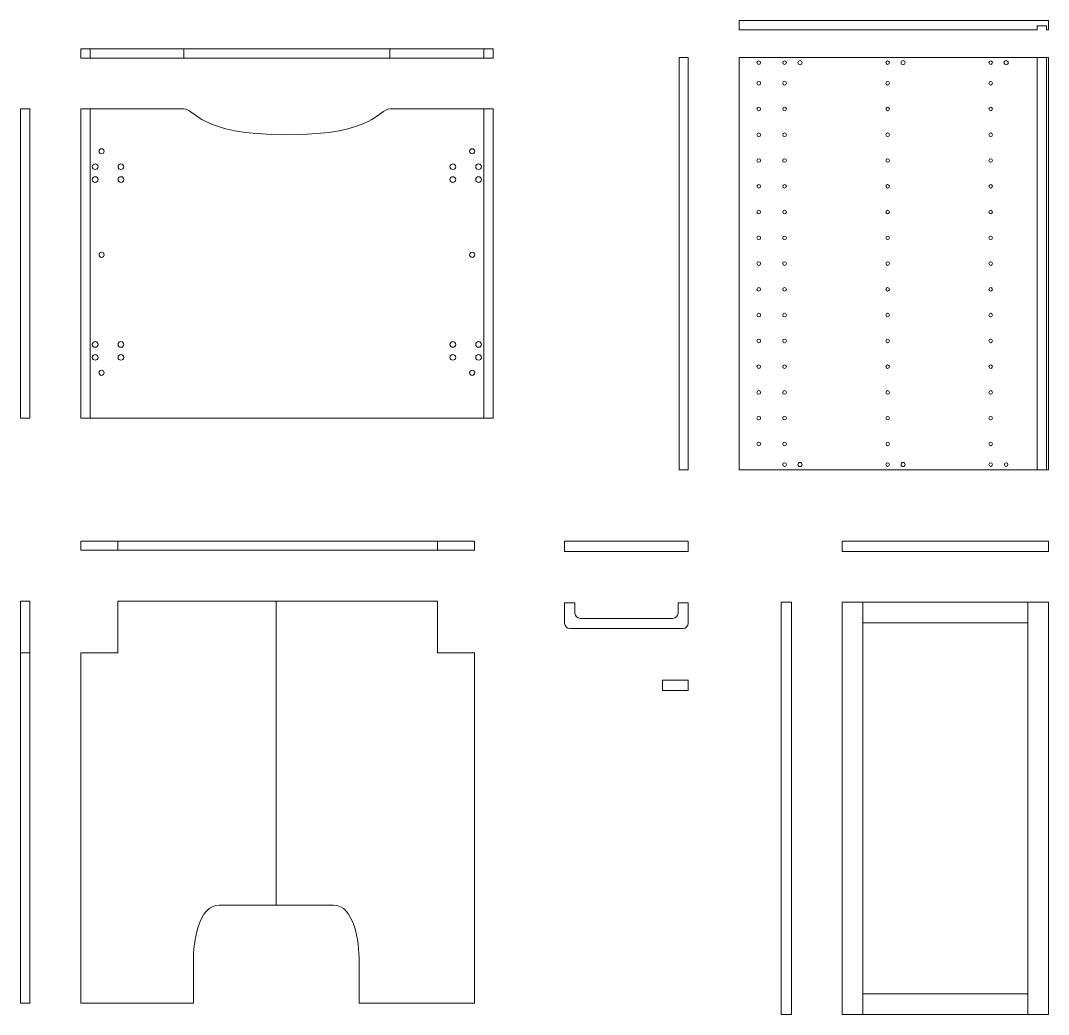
# Model space of a CAD drawing. Header units: millimetres. Extents: x 1499 to 3407, y -486 to 657.
# Drawn here: x 3207.1 to 3406.6, y 464.1 to 657 of the extents above; entities that cross this region are included whole.
import ezdxf

# ---------------------------------------------------------------- set-up
doc = ezdxf.new("R2010")
doc.units = ezdxf.units.MM
doc.layers.add('A-FURN', color=8, linetype='Continuous', lineweight=18)

msp = doc.modelspace()

# ---------------------------------------------------------------- linework, layer by layer
at = {"layer": 'A-FURN'}
for p, q in [((3336.69, 649.84), (3336.69, 569.84)), ((3404.36, 649.84), (3404.36, 569.84)), ((3406.16, 569.84), (3406.16, 649.84)), ((3218.8, 579.84), (3218.8, 639.84)), ((3220.6, 639.84), (3238.8, 639.84)), ((3220.6, 579.84), (3220.6, 639.84)), ((3278.8, 639.84), (3297, 639.84)), ((3297, 579.84), (3297, 639.84)), ((3297, 579.84), (3297, 639.84)), ((3406.56, 569.84), (3406.16, 569.84)), ((3312.69, 553.99), (3312.69, 555.99)), ((3336.69, 553.99), (3336.69, 555.99)), ((3336.69, 553.99), (3312.69, 553.99)), ((3207.13, 466.32), (3207.13, 544.32)), ((3312.69, 543.99), (3312.69, 539.99)), ((3314.69, 543.99), (3312.69, 543.99)), ((3314.69, 541.99), (3314.69, 543.99)), ((3336.69, 543.99), (3334.69, 543.99)), ((3334.69, 543.99), (3334.69, 541.99)), ((3336.69, 539.99), (3336.69, 543.99)), ((3333.69, 540.99), (3315.69, 540.99)), ((3313.69, 538.99), (3335.69, 538.99)), ((3208.93, 534.32), (3207.13, 534.32)), ((3336.69, 528.99), (3336.69, 526.99)), ((3335.69, 526.99), (3335.89, 526.99)), ((3245.65, 485.32), (3267.82, 485.32)), ((3240.65, 466.32), (3240.65, 474.32)), ((3272.82, 474.32), (3272.82, 466.32)), ((3218.8, 466.32), (3240.65, 466.32)), ((3272.82, 466.32), (3295.2, 466.32))]:
    msp.add_line(p, q, dxfattribs=at)
for points in [[(3346.56, 657), (3406.56, 657), (3406.56, 655.2), (3406.16, 655.2)], [(3404.36, 655.2), (3346.56, 655.2), (3346.56, 657)], [(3404.36, 656), (3404.36, 655.2)], [(3406.16, 655.2), (3406.16, 656), (3404.36, 656)], [(3406.16, 656), (3406.16, 655.2)], [(3218.8, 651.51), (3298.8, 651.51)], [(3218.8, 651.51), (3218.8, 649.71)], [(3220.6, 649.71), (3220.6, 651.51)], [(3238.8, 649.71), (3238.8, 651.51)], [(3278.8, 649.71), (3278.8, 651.51)], [(3297, 649.71), (3297, 651.51)], [(3298.8, 651.51), (3298.8, 649.71)], [(3218.8, 649.71), (3298.8, 649.71)], [(3336.69, 569.84), (3334.89, 569.84), (3334.89, 649.84)], [(3334.89, 649.84), (3336.69, 649.84)], [(3346.56, 569.84), (3406.56, 569.84), (3406.56, 649.84), (3346.56, 649.84), (3346.56, 569.84)], [(3406.16, 649.84), (3404.36, 649.84)], [(3208.93, 579.84), (3208.93, 639.84), (3207.13, 639.84), (3207.13, 579.84), (3208.93, 579.84)], [(3218.8, 579.84), (3220.6, 579.84), (3220.6, 639.84), (3218.8, 639.84)], [(3220.6, 637.64), (3220.6, 639.44)], [(3297, 579.84), (3298.8, 579.84), (3298.8, 639.84), (3297, 639.84)], [(3297, 637.64), (3297, 639.44)], [(3297, 579.84), (3297, 580.67)], [(3297, 579.84), (3220.6, 579.84)], [(3218.8, 554.19), (3218.8, 555.99), (3295.2, 555.99)], [(3226, 554.19), (3226, 555.99)], [(3288, 554.19), (3288, 555.99)], [(3295.2, 554.19), (3295.2, 555.99)], [(3312.69, 555.99), (3336.69, 555.99)], [(3406.56, 555.99), (3366.56, 555.99), (3366.56, 553.99)], [(3406.56, 553.99), (3406.56, 555.99)], [(3218.8, 554.19), (3295.2, 554.19)], [(3366.56, 553.99), (3406.56, 553.99)], [(3207.13, 544.32), (3208.93, 544.32), (3208.93, 466.32), (3207.13, 466.32)], [(3226, 544.32), (3226, 534.32), (3218.8, 534.32)], [(3226, 544.32), (3288, 544.32)], [(3245.65, 485.32), (3256.74, 485.32), (3256.74, 544.32)], [(3288, 544.32), (3288, 534.32), (3295.2, 534.32)], [(3356.69, 544.12), (3356.69, 464.12), (3354.69, 464.12), (3354.69, 544.12), (3356.69, 544.12)], [(3366.56, 464.12), (3406.56, 464.12), (3406.56, 544.12), (3366.56, 544.12), (3366.56, 464.12)], [(3370.56, 464.12), (3370.56, 544.12)], [(3406.56, 544.12), (3402.56, 544.12)], [(3402.56, 544.12), (3402.56, 464.12)], [(3406.56, 544.12), (3406.56, 464.12)], [(3402.56, 540.12), (3370.56, 540.12)], [(3218.8, 466.32), (3218.8, 534.32)], [(3295.2, 466.32), (3295.2, 534.32)], [(3331.69, 526.99), (3331.69, 528.99), (3336.69, 528.99)], [(3336.69, 528.99), (3336.69, 526.99), (3331.69, 526.99)], [(3336.69, 526.99), (3336.69, 528.99)], [(3402.56, 468.12), (3370.56, 468.12)]]:
    msp.add_lwpolyline(points, dxfattribs=at)
for centre, radius in [((3350.36, 648.84), 0.35), ((3355.36, 648.84), 0.35), ((3358.36, 648.84), 0.4), ((3375.36, 648.84), 0.35), ((3378.36, 648.84), 0.4), ((3395.36, 648.84), 0.35), ((3398.36, 648.84), 0.4), ((3350.36, 644.84), 0.35), ((3355.36, 644.84), 0.35), ((3375.36, 644.84), 0.35), ((3395.36, 644.84), 0.35), ((3350.36, 639.84), 0.35), ((3355.36, 639.84), 0.35), ((3375.36, 639.84), 0.35), ((3395.36, 639.84), 0.35), ((3350.36, 634.84), 0.35), ((3355.36, 634.84), 0.35), ((3375.36, 634.84), 0.35), ((3395.36, 634.84), 0.35), ((3222.85, 631.64), 0.5), ((3294.75, 631.64), 0.5), ((3221.6, 628.64), 0.552), ((3226.6, 628.64), 0.552), ((3291, 628.64), 0.552), ((3296, 628.64), 0.552), ((3350.36, 629.84), 0.35), ((3355.36, 629.84), 0.35), ((3375.36, 629.84), 0.35), ((3395.36, 629.84), 0.35), ((3221.6, 626.14), 0.552), ((3226.6, 626.14), 0.552), ((3291, 626.14), 0.552), ((3296, 626.14), 0.552), ((3350.36, 624.84), 0.35), ((3355.36, 624.84), 0.35), ((3375.36, 624.84), 0.35), ((3395.36, 624.84), 0.35), ((3350.36, 619.84), 0.35), ((3355.36, 619.84), 0.35), ((3375.36, 619.84), 0.35), ((3395.36, 619.84), 0.35), ((3350.36, 614.84), 0.35), ((3355.36, 614.84), 0.35), ((3375.36, 614.84), 0.35), ((3395.36, 614.84), 0.35), ((3222.85, 611.54), 0.5), ((3294.75, 611.54), 0.5), ((3350.36, 609.84), 0.35), ((3355.36, 609.84), 0.35), ((3375.36, 609.84), 0.35), ((3395.36, 609.84), 0.35), ((3350.36, 604.84), 0.35), ((3355.36, 604.84), 0.35), ((3375.36, 604.84), 0.35), ((3395.36, 604.84), 0.35), ((3350.36, 599.84), 0.35), ((3355.36, 599.84), 0.35), ((3375.36, 599.84), 0.35), ((3395.36, 599.84), 0.35), ((3221.6, 594.14), 0.552), ((3226.6, 594.14), 0.552), ((3291, 594.14), 0.552), ((3296, 594.14), 0.552), ((3350.36, 594.84), 0.35), ((3355.36, 594.84), 0.35), ((3375.36, 594.84), 0.35), ((3395.36, 594.84), 0.35), ((3221.6, 591.64), 0.552), ((3226.6, 591.64), 0.552), ((3291, 591.64), 0.552), ((3296, 591.64), 0.552), ((3222.85, 588.64), 0.5), ((3294.75, 588.64), 0.5), ((3350.36, 589.84), 0.35), ((3355.36, 589.84), 0.35), ((3375.36, 589.84), 0.35), ((3395.36, 589.84), 0.35), ((3350.36, 584.84), 0.35), ((3355.36, 584.84), 0.35), ((3375.36, 584.84), 0.35), ((3395.36, 584.84), 0.35), ((3350.36, 579.84), 0.35), ((3355.36, 579.84), 0.35), ((3375.36, 579.84), 0.35), ((3395.36, 579.84), 0.35), ((3350.36, 574.84), 0.35), ((3355.36, 574.84), 0.35), ((3375.36, 574.84), 0.35), ((3395.36, 574.84), 0.35), ((3355.36, 570.84), 0.35), ((3358.36, 570.84), 0.4), ((3375.36, 570.84), 0.35), ((3378.36, 570.84), 0.4), ((3395.36, 570.84), 0.35), ((3398.36, 570.84), 0.35)]:
    msp.add_circle(centre, radius, dxfattribs=at)
for points in [[(3238.8, 639.84), (3241.16, 639.84), (3241.44, 634.84), (3258.8, 634.84)], [(3315.69, 540.99), (3315.21, 540.99), (3314.69, 541.52), (3314.69, 541.99)], [(3333.69, 540.99), (3334.16, 540.99), (3334.69, 541.52), (3334.69, 541.99)], [(3313.69, 538.99), (3313.21, 538.99), (3312.69, 539.52), (3312.69, 539.99)], [(3335.69, 538.99), (3336.16, 538.99), (3336.69, 539.52), (3336.69, 539.99)], [(3245.65, 485.32), (3241.63, 485.32), (3240.65, 478.34), (3240.65, 474.32)], [(3267.82, 485.32), (3271.85, 485.32), (3272.82, 478.34), (3272.82, 474.32)]]:
    msp.add_open_spline(points, degree=3, dxfattribs=at)
msp.add_open_spline([(3258.8, 634.84), (3276.16, 634.84), (3276.44, 639.84), (3278.8, 639.84), (3278.8, 639.84), (3278.8, 639.84), (3278.8, 639.84), (3278.8, 639.84), (3278.8, 639.84), (3278.8, 639.84)], degree=3, knots=[0, 0, 0, 0, 7.071068, 7.071068, 7.071068, 7.071074, 7.071074, 7.071074, 7.071154, 7.071154, 7.071154, 7.071154], dxfattribs=at)

doc.saveas('drawing.dxf')
